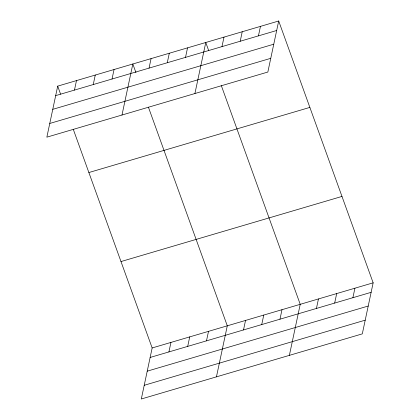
<?xml version="1.0" encoding="UTF-8"?>
<svg xmlns="http://www.w3.org/2000/svg" width="420" height="420" viewBox="0 0 420 420"><rect width="100%" height="100%" fill="white"/><g stroke="black" fill="none" stroke-linecap="round" stroke-linejoin="round"><path stroke-width="0.63" d="M57.698 86.132L46.851 137.172L267.845 72.041L278.696 21L57.698 86.132L60.59 94.154M74.466 90.095L76.482 80.598M93.251 84.556L95.267 75.059M112.035 79.018L114.051 69.526M121.989 115.028L132.836 63.987L135.954 72.629M149.053 68.108L151.069 58.616M167.281 62.738L169.302 53.24M185.514 57.362L187.535 47.87M194.917 93.534L205.769 42.493L208.661 50.516M73.285 129.334L152.155 347.959L141.304 399L362.303 333.869L373.149 282.828L278.696 21M221.981 46.615L223.997 37.123M168.919 351.923L170.94 342.426M240.214 41.244L242.23 31.747M187.703 346.385L189.725 336.887M258.442 35.868L260.463 26.376M206.488 340.851L208.509 331.354M216.442 376.856L227.293 325.815L148.423 107.189M243.506 329.942L245.527 320.444M261.739 324.566L263.755 315.068M279.972 319.195L281.988 309.697M289.375 355.362L300.221 304.322L221.351 85.696M316.433 308.448L318.455 298.951M334.667 303.072L336.688 293.575M352.9 297.701L354.916 288.204M55.682 95.629L276.675 30.497M52.768 109.337L273.761 44.205M49.765 123.464L270.758 58.328M88.867 172.536L309.866 107.405M120.981 261.56L341.98 196.423M152.155 347.959L373.149 282.828M150.134 357.457L371.133 292.325M147.221 371.165L368.219 306.033M144.218 385.292L365.216 320.161"/></g></svg>
